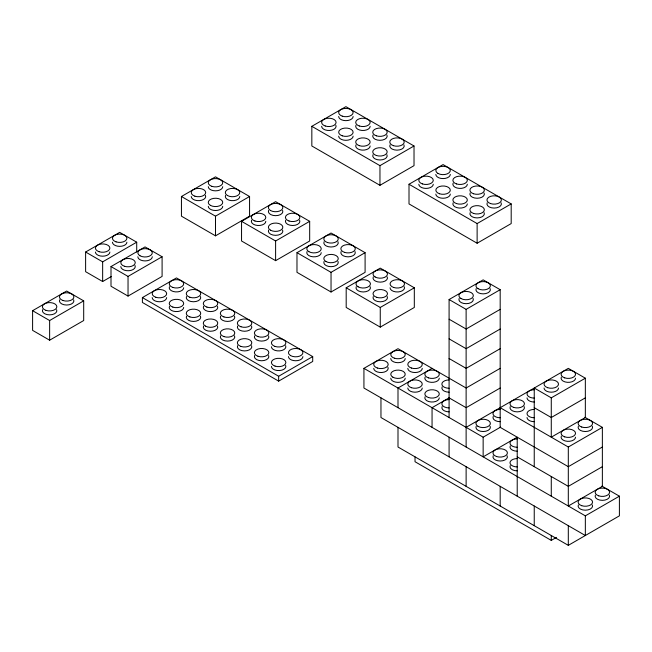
<?xml version="1.0" encoding="UTF-8"?>
<svg xmlns="http://www.w3.org/2000/svg" width="652" height="652" viewBox="0 0 652 652"><rect width="100%" height="100%" fill="white"/><g stroke="black" fill="none" stroke-linecap="round" stroke-linejoin="round"><path stroke-width="0.98" d="M181.443 196.505L215.502 176.839L249.569 196.505L249.569 216.171L215.502 235.837L181.443 216.171L181.443 196.505L215.502 216.171L249.569 196.505M111.386 276.481L102.649 281.525L85.616 271.688L85.616 252.022L119.683 232.357L136.708 242.194L136.708 252.022M311.835 126.317L345.894 106.651L414.02 145.983L414.02 165.649L379.961 185.315L311.835 145.983L311.835 126.317L379.961 165.649L414.02 145.983M85.616 252.022L102.649 261.859L136.708 242.194M32.6 310.694L66.659 291.028L83.692 300.865L83.692 320.531L49.633 340.197L32.6 330.36L32.6 310.694L49.633 320.531L83.692 300.865M111.003 266.578L145.062 246.912L162.095 256.749L162.095 276.415L128.036 296.081L111.003 286.244L111.003 266.578L128.036 276.415L162.095 256.749M241.55 221.33L275.609 201.664L309.676 221.33L309.676 240.995L275.609 260.661L241.55 240.995L241.55 221.33L275.609 240.995L309.676 221.33M142.397 297.589L176.464 277.923L312.707 356.587L312.707 361.461L278.648 381.127L142.397 302.463L142.397 297.589L278.648 376.253L312.707 356.587M409.008 184.247L443.067 164.581L511.192 203.913L511.192 223.579L477.125 243.237L409.008 203.913L409.008 184.247L477.125 223.571L511.192 203.913M296.978 252.674L331.037 233.008L365.096 252.674L365.096 272.34L331.037 292.006L296.978 272.34L296.978 252.674L331.037 272.34L365.096 252.674M346.188 287.793L380.255 268.127L414.313 287.793L414.313 307.459L380.255 327.125L346.188 307.459L346.188 287.793L380.255 307.459L414.313 287.793M449.089 417.524L449.089 299.529L483.148 279.863L500.182 289.692L500.182 427.353L568.308 466.685L602.366 447.019M397.997 427.353L397.997 447.019L568.308 545.349L619.4 515.846L619.4 496.18L585.341 515.846L363.93 388.022L363.93 368.356L397.997 348.69L466.123 388.022L500.182 368.356M449.089 299.529L466.123 309.358L500.182 289.692M500.182 309.358L466.123 329.024L449.089 319.195M432.056 368.356L397.997 388.022L397.997 407.687M500.182 329.024L466.123 348.69L449.089 338.861M500.182 348.69L466.123 368.356L449.089 358.527M449.53 397.606L432.056 407.687L432.056 427.353M500.182 388.022L466.123 407.687L449.089 397.859M466.123 427.353L568.308 368.356L585.341 378.193L585.341 417.516L551.274 437.182L551.274 397.85L585.341 378.193M363.93 368.356L483.148 437.19L500.622 427.101M585.341 397.859L551.274 417.516L534.241 407.687M568.308 447.019L602.366 427.353L602.366 486.351L568.308 506.017L568.308 447.019L500.182 407.687M602.366 466.685L568.308 486.351L517.215 456.848M415.031 456.856L415.031 461.73L551.274 540.394L556.515 537.37M551.274 397.85L534.241 388.022L534.241 466.685M584.901 417.272L602.366 427.353M601.935 486.099L619.4 496.18M585.341 515.846L585.341 535.512L380.964 417.524L380.964 397.859M568.308 525.683L568.308 545.349M551.274 476.514L551.274 496.18M551.274 535.512L551.274 540.394M534.241 506.017L534.241 525.683M517.215 496.18L517.215 437.182L483.148 456.856L483.148 437.19M500.182 486.351L500.182 506.017M477.125 223.571L477.125 243.237M466.123 309.358L466.123 447.019M466.123 466.685L466.123 486.351M449.089 437.19L449.089 456.856M380.255 307.459L380.255 327.125M379.961 165.649L379.961 185.315M331.037 272.34L331.037 292.006M278.648 376.253L278.648 381.127M275.609 240.995L275.609 260.661M215.502 216.171L215.502 235.837M128.036 276.415L128.036 296.081M102.649 261.859L102.649 281.525M49.633 320.531L49.633 340.197M490.133 288.616A7.229 4.173 0 0 1 483.148 293.865A7.229 4.173 0 0 1 476.172 288.616M473.099 298.445A7.229 4.173 0 0 1 466.123 303.693A7.229 4.173 0 0 1 459.138 298.445M558.503 388.022A7.229 4.173 0 0 1 551.274 392.194A7.229 4.173 0 0 1 544.053 388.022M575.529 378.193A7.229 4.173 0 0 1 567.362 382.325A7.229 4.173 0 0 1 561.331 377.109M575.529 437.182A7.229 4.173 0 0 1 567.362 441.322A7.229 4.173 0 0 1 561.331 436.106M592.318 426.269A7.229 4.173 0 0 1 585.341 431.526A7.229 4.173 0 0 1 578.357 426.269M524.192 406.612A7.229 4.173 0 0 1 517.215 411.86A7.229 4.173 0 0 1 510.231 406.612M534.241 421.689A7.229 4.173 0 0 1 527.02 417.516M534.241 417.761A7.229 4.173 0 0 1 527.02 413.588A7.229 4.173 0 0 1 534.241 409.415M534.241 402.023A7.229 4.173 0 0 1 527.02 397.859M534.241 398.095A7.229 4.173 0 0 1 527.02 393.922A7.229 4.173 0 0 1 534.241 389.749M490.133 426.278A7.229 4.173 0 0 1 483.148 431.526A7.229 4.173 0 0 1 476.172 426.278M500.182 421.689A7.229 4.173 0 0 1 493.205 416.441M500.182 417.761A7.229 4.173 0 0 1 492.953 413.588A7.229 4.173 0 0 1 500.182 409.415M449.089 411.86A7.229 4.173 0 0 1 442.113 406.612M449.089 407.924A7.229 4.173 0 0 1 441.86 403.751A7.229 4.173 0 0 1 449.089 399.586M439.285 397.859A7.229 4.173 0 0 1 431.119 401.991A7.229 4.173 0 0 1 425.08 396.775M449.089 392.194A7.229 4.173 0 0 1 442.113 386.946M449.089 388.258A7.229 4.173 0 0 1 441.86 384.093A7.229 4.173 0 0 1 449.089 379.92M422.251 388.022A7.229 4.173 0 0 1 415.031 392.194A7.229 4.173 0 0 1 407.802 388.022M439.285 378.193A7.229 4.173 0 0 1 431.119 382.325A7.229 4.173 0 0 1 425.08 377.109M405.218 378.193A7.229 4.173 0 0 1 397.997 382.365A7.229 4.173 0 0 1 390.768 378.193M422.251 368.356A7.229 4.173 0 0 1 415.031 372.528A7.229 4.173 0 0 1 407.802 368.356M387.948 367.28A7.229 4.173 0 0 1 381.909 372.496A7.229 4.173 0 0 1 373.743 368.356M405.218 358.527A7.229 4.173 0 0 1 397.997 362.699A7.229 4.173 0 0 1 390.768 358.527M609.351 495.104A7.229 4.173 0 0 1 602.366 500.353A7.229 4.173 0 0 1 595.39 495.104M592.318 504.933A7.229 4.173 0 0 1 585.341 510.19A7.229 4.173 0 0 1 578.357 504.933M507.158 455.772A7.229 4.173 0 0 1 500.182 461.021A7.229 4.173 0 0 1 493.205 455.772M517.215 447.256A7.229 4.173 0 0 1 509.986 443.083A7.229 4.173 0 0 1 517.215 438.918M517.215 451.192A7.229 4.173 0 0 1 510.231 445.944M517.215 470.858A7.229 4.173 0 0 1 510.231 465.609M517.215 466.922A7.229 4.173 0 0 1 509.986 462.749A7.229 4.173 0 0 1 517.215 458.584M302.903 356.587A7.229 4.173 0 0 1 295.682 360.76A7.229 4.173 0 0 1 288.453 356.587M285.625 365.34A7.229 4.173 0 0 1 279.594 370.556A7.229 4.173 0 0 1 271.419 366.416M200.474 316.171A7.229 4.173 0 0 1 193.489 321.428A7.229 4.173 0 0 1 186.513 316.171M217.507 306.342A7.229 4.173 0 0 1 210.523 311.591A7.229 4.173 0 0 1 203.546 306.342M217.507 326.008A7.229 4.173 0 0 1 210.523 331.257A7.229 4.173 0 0 1 203.546 326.008M183.685 307.418A7.229 4.173 0 0 1 175.518 311.558A7.229 4.173 0 0 1 169.479 306.342M200.474 296.505A7.229 4.173 0 0 1 193.489 301.762A7.229 4.173 0 0 1 186.513 296.505M234.533 316.171A7.229 4.173 0 0 1 227.556 321.428A7.229 4.173 0 0 1 220.58 316.171M234.533 335.837A7.229 4.173 0 0 1 227.556 341.094A7.229 4.173 0 0 1 220.58 335.837M251.566 345.674A7.229 4.173 0 0 1 244.59 350.923A7.229 4.173 0 0 1 237.605 345.674M268.6 335.837A7.229 4.173 0 0 1 261.615 341.094A7.229 4.173 0 0 1 254.639 335.837M251.566 326.008A7.229 4.173 0 0 1 244.59 331.257A7.229 4.173 0 0 1 237.605 326.008M285.625 345.674A7.229 4.173 0 0 1 279.594 350.89A7.229 4.173 0 0 1 271.419 346.75M268.6 355.503A7.229 4.173 0 0 1 261.615 360.76A7.229 4.173 0 0 1 254.639 355.503M183.685 287.752A7.229 4.173 0 0 1 175.518 291.892A7.229 4.173 0 0 1 169.479 286.676M166.659 297.589A7.229 4.173 0 0 1 159.43 301.762A7.229 4.173 0 0 1 152.201 297.589M282.593 210.417A7.229 4.173 0 0 1 275.609 215.673A7.229 4.173 0 0 1 268.632 210.417M265.804 221.33A7.229 4.173 0 0 1 257.638 225.47A7.229 4.173 0 0 1 251.599 220.254M282.593 230.083A7.229 4.173 0 0 1 275.609 235.339A7.229 4.173 0 0 1 268.632 230.083M299.618 220.254A7.229 4.173 0 0 1 292.642 225.502A7.229 4.173 0 0 1 285.666 220.254M450.296 194.076A7.229 4.173 0 0 1 443.067 198.249A7.229 4.173 0 0 1 435.838 194.076M467.321 184.247A7.229 4.173 0 0 1 459.155 188.379A7.229 4.173 0 0 1 453.116 183.163M450.296 174.41A7.229 4.173 0 0 1 443.067 178.583A7.229 4.173 0 0 1 435.838 174.41M433.262 184.247A7.229 4.173 0 0 1 426.033 188.412A7.229 4.173 0 0 1 418.812 184.247M501.143 202.829A7.229 4.173 0 0 1 494.159 208.078A7.229 4.173 0 0 1 487.183 202.829M467.321 203.913A7.229 4.173 0 0 1 459.155 208.045A7.229 4.173 0 0 1 453.116 202.829M484.11 193A7.229 4.173 0 0 1 477.125 198.249A7.229 4.173 0 0 1 470.149 193M484.11 212.666A7.229 4.173 0 0 1 477.125 217.915A7.229 4.173 0 0 1 470.149 212.666M386.938 135.07A7.229 4.173 0 0 1 379.961 140.319A7.229 4.173 0 0 1 372.977 135.07M370.149 145.983A7.229 4.173 0 0 1 361.982 150.115A7.229 4.173 0 0 1 355.951 144.907M403.971 144.907A7.229 4.173 0 0 1 396.986 150.156A7.229 4.173 0 0 1 390.01 144.907M386.938 154.736A7.229 4.173 0 0 1 379.961 159.984A7.229 4.173 0 0 1 372.977 154.736M335.845 125.241A7.229 4.173 0 0 1 329.806 130.457A7.229 4.173 0 0 1 321.64 126.317M353.123 136.154A7.229 4.173 0 0 1 345.894 140.319A7.229 4.173 0 0 1 338.673 136.154M370.149 126.317A7.229 4.173 0 0 1 361.982 130.457A7.229 4.173 0 0 1 355.951 125.241M353.123 116.488A7.229 4.173 0 0 1 345.894 120.653A7.229 4.173 0 0 1 338.673 116.488M387.231 296.546A7.229 4.173 0 0 1 380.255 301.803A7.229 4.173 0 0 1 373.27 296.546M370.197 286.717A7.229 4.173 0 0 1 363.221 291.966A7.229 4.173 0 0 1 356.245 286.717M404.264 286.717A7.229 4.173 0 0 1 398.225 291.933A7.229 4.173 0 0 1 390.059 287.793M387.231 276.88A7.229 4.173 0 0 1 380.255 282.137A7.229 4.173 0 0 1 373.27 276.88M338.013 261.428A7.229 4.173 0 0 1 331.037 266.676A7.229 4.173 0 0 1 324.06 261.428M355.047 251.59A7.229 4.173 0 0 1 348.07 256.839A7.229 4.173 0 0 1 341.086 251.59M321.232 252.674A7.229 4.173 0 0 1 313.066 256.807A7.229 4.173 0 0 1 307.027 251.59M338.013 241.762A7.229 4.173 0 0 1 331.037 247.01A7.229 4.173 0 0 1 324.06 241.762M205.453 195.421A7.229 4.173 0 0 1 199.414 200.637A7.229 4.173 0 0 1 191.248 196.505M222.731 206.334A7.229 4.173 0 0 1 215.502 210.506A7.229 4.173 0 0 1 208.281 206.334M239.765 196.505A7.229 4.173 0 0 1 231.59 200.637A7.229 4.173 0 0 1 225.559 195.421M222.731 186.668A7.229 4.173 0 0 1 215.502 190.84A7.229 4.173 0 0 1 208.281 186.668M135.013 265.503A7.229 4.173 0 0 1 128.974 270.719A7.229 4.173 0 0 1 120.807 266.578M152.291 256.749A7.229 4.173 0 0 1 145.062 260.922A7.229 4.173 0 0 1 137.841 256.749M126.904 242.194A7.229 4.173 0 0 1 119.683 246.366A7.229 4.173 0 0 1 112.454 242.194M109.878 252.022A7.229 4.173 0 0 1 102.649 256.195A7.229 4.173 0 0 1 95.42 252.022M73.643 299.781A7.229 4.173 0 0 1 66.659 305.038A7.229 4.173 0 0 1 59.682 299.781M56.61 309.618A7.229 4.173 0 0 1 49.633 314.867A7.229 4.173 0 0 1 42.649 309.618M478.038 288.706A7.229 4.173 0 0 0 490.133 286.839A7.229 4.173 0 0 0 481.282 281.729A7.229 4.173 0 0 0 478.038 288.706M461.013 298.543A7.229 4.173 0 0 0 473.099 296.668A7.229 4.173 0 0 0 464.248 291.566A7.229 4.173 0 0 0 461.013 298.543M547.664 387.704A7.229 4.173 0 0 0 558.503 384.085A7.229 4.173 0 0 0 547.664 380.475A7.229 4.173 0 0 0 547.664 387.704M564.697 377.867A7.229 4.173 0 0 0 575.529 374.256A7.229 4.173 0 0 0 564.697 370.646A7.229 4.173 0 0 0 564.697 377.867M564.697 436.864A7.229 4.173 0 0 0 575.529 433.254A7.229 4.173 0 0 0 564.697 429.644A7.229 4.173 0 0 0 564.697 436.864M581.723 427.036A7.229 4.173 0 0 0 592.562 423.417A7.229 4.173 0 0 0 581.723 419.806A7.229 4.173 0 0 0 581.723 427.036M513.597 407.37A7.229 4.173 0 0 0 524.436 403.751A7.229 4.173 0 0 0 513.597 400.141A7.229 4.173 0 0 0 513.597 407.37M478.038 426.367A7.229 4.173 0 0 0 490.133 424.501A7.229 4.173 0 0 0 481.282 419.391A7.229 4.173 0 0 0 478.038 426.367M428.445 397.533A7.229 4.173 0 0 0 439.285 393.922A7.229 4.173 0 0 0 428.445 390.312A7.229 4.173 0 0 0 428.445 397.533M411.412 387.704A7.229 4.173 0 0 0 422.251 384.093A7.229 4.173 0 0 0 411.412 380.475A7.229 4.173 0 0 0 411.412 387.704M428.445 377.867A7.229 4.173 0 0 0 439.285 374.256A7.229 4.173 0 0 0 428.445 370.646A7.229 4.173 0 0 0 428.445 377.867M392.887 377.206A7.229 4.173 0 0 0 404.973 375.34A7.229 4.173 0 0 0 396.123 370.23A7.229 4.173 0 0 0 392.887 377.206M411.412 368.038A7.229 4.173 0 0 0 422.251 364.427A7.229 4.173 0 0 0 411.412 360.809A7.229 4.173 0 0 0 411.412 368.038M377.353 368.038A7.229 4.173 0 0 0 388.193 364.427A7.229 4.173 0 0 0 377.353 360.809A7.229 4.173 0 0 0 377.353 368.038M394.387 358.201A7.229 4.173 0 0 0 405.218 354.59A7.229 4.173 0 0 0 394.387 350.98A7.229 4.173 0 0 0 394.387 358.201M581.723 505.699A7.229 4.173 0 0 0 592.562 502.081A7.229 4.173 0 0 0 581.723 498.47A7.229 4.173 0 0 0 581.723 505.699M598.756 495.862A7.229 4.173 0 0 0 609.596 492.252A7.229 4.173 0 0 0 598.756 488.641A7.229 4.173 0 0 0 598.756 495.862M496.571 456.53A7.229 4.173 0 0 0 507.411 452.92A7.229 4.173 0 0 0 496.571 449.309A7.229 4.173 0 0 0 496.571 456.53M290.572 355.601A7.229 4.173 0 0 0 302.658 353.734A7.229 4.173 0 0 0 293.808 348.624A7.229 4.173 0 0 0 290.572 355.601M275.038 366.098A7.229 4.173 0 0 0 285.878 362.488A7.229 4.173 0 0 0 275.038 358.869A7.229 4.173 0 0 0 275.038 366.098M189.879 316.937A7.229 4.173 0 0 0 200.718 313.319A7.229 4.173 0 0 0 189.879 309.708A7.229 4.173 0 0 0 189.879 316.937M206.912 307.1A7.229 4.173 0 0 0 217.752 303.49A7.229 4.173 0 0 0 206.912 299.879A7.229 4.173 0 0 0 206.912 307.1M205.413 326.106A7.229 4.173 0 0 0 217.507 324.231A7.229 4.173 0 0 0 208.656 319.121A7.229 4.173 0 0 0 205.413 326.106M172.845 307.1A7.229 4.173 0 0 0 183.685 303.49A7.229 4.173 0 0 0 172.845 299.879A7.229 4.173 0 0 0 172.845 307.1M189.879 297.271A7.229 4.173 0 0 0 200.718 293.653A7.229 4.173 0 0 0 189.879 290.042A7.229 4.173 0 0 0 189.879 297.271M223.946 316.937A7.229 4.173 0 0 0 234.777 313.319A7.229 4.173 0 0 0 223.946 309.708A7.229 4.173 0 0 0 223.946 316.937M240.971 346.432A7.229 4.173 0 0 0 251.811 342.822A7.229 4.173 0 0 0 240.971 339.203A7.229 4.173 0 0 0 240.971 346.432M223.946 336.603A7.229 4.173 0 0 0 234.777 332.985A7.229 4.173 0 0 0 223.946 329.374A7.229 4.173 0 0 0 223.946 336.603M258.005 336.603A7.229 4.173 0 0 0 268.844 332.985A7.229 4.173 0 0 0 258.005 329.374A7.229 4.173 0 0 0 258.005 336.603M240.971 326.766A7.229 4.173 0 0 0 251.811 323.156A7.229 4.173 0 0 0 240.971 319.545A7.229 4.173 0 0 0 240.971 326.766M275.038 346.432A7.229 4.173 0 0 0 285.878 342.822A7.229 4.173 0 0 0 275.038 339.203A7.229 4.173 0 0 0 275.038 346.432M258.005 356.269A7.229 4.173 0 0 0 268.844 352.65A7.229 4.173 0 0 0 258.005 349.04A7.229 4.173 0 0 0 258.005 356.269M155.82 297.271A7.229 4.173 0 0 0 166.659 293.653A7.229 4.173 0 0 0 155.82 290.042A7.229 4.173 0 0 0 155.82 297.271M172.845 287.434A7.229 4.173 0 0 0 183.685 283.824A7.229 4.173 0 0 0 172.845 280.213A7.229 4.173 0 0 0 172.845 287.434M270.498 210.514A7.229 4.173 0 0 0 282.593 208.648A7.229 4.173 0 0 0 273.742 203.538A7.229 4.173 0 0 0 270.498 210.514M254.965 221.012A7.229 4.173 0 0 0 265.804 217.401A7.229 4.173 0 0 0 254.965 213.783A7.229 4.173 0 0 0 254.965 221.012M270.498 230.18A7.229 4.173 0 0 0 282.593 228.314A7.229 4.173 0 0 0 273.742 223.204A7.229 4.173 0 0 0 270.498 230.18M289.032 221.012A7.229 4.173 0 0 0 299.871 217.401A7.229 4.173 0 0 0 289.032 213.783A7.229 4.173 0 0 0 289.032 221.012M439.456 193.758A7.229 4.173 0 0 0 450.296 190.139A7.229 4.173 0 0 0 439.456 186.529A7.229 4.173 0 0 0 439.456 193.758M456.481 183.921A7.229 4.173 0 0 0 467.321 180.311A7.229 4.173 0 0 0 456.481 176.7A7.229 4.173 0 0 0 456.481 183.921M437.957 173.424A7.229 4.173 0 0 0 450.043 171.557A7.229 4.173 0 0 0 441.2 166.447A7.229 4.173 0 0 0 437.957 173.424M422.423 183.921A7.229 4.173 0 0 0 433.262 180.311A7.229 4.173 0 0 0 422.423 176.7A7.229 4.173 0 0 0 422.423 183.921M456.481 203.587A7.229 4.173 0 0 0 467.321 199.977A7.229 4.173 0 0 0 456.481 196.366A7.229 4.173 0 0 0 456.481 203.587M473.515 193.758A7.229 4.173 0 0 0 484.354 190.139A7.229 4.173 0 0 0 473.515 186.529A7.229 4.173 0 0 0 473.515 193.758M473.515 213.424A7.229 4.173 0 0 0 484.354 209.805A7.229 4.173 0 0 0 473.515 206.195A7.229 4.173 0 0 0 473.515 213.424M490.548 203.587A7.229 4.173 0 0 0 501.388 199.977A7.229 4.173 0 0 0 490.548 196.366A7.229 4.173 0 0 0 490.548 203.587M376.343 135.828A7.229 4.173 0 0 0 387.182 132.217A7.229 4.173 0 0 0 376.343 128.607A7.229 4.173 0 0 0 376.343 135.828M359.317 145.665A7.229 4.173 0 0 0 370.149 142.046A7.229 4.173 0 0 0 359.317 138.436A7.229 4.173 0 0 0 359.317 145.665M393.376 145.665A7.229 4.173 0 0 0 404.216 142.046A7.229 4.173 0 0 0 393.376 138.436A7.229 4.173 0 0 0 393.376 145.665M376.343 155.494A7.229 4.173 0 0 0 387.182 151.883A7.229 4.173 0 0 0 376.343 148.273A7.229 4.173 0 0 0 376.343 155.494M342.284 135.828A7.229 4.173 0 0 0 353.123 132.217A7.229 4.173 0 0 0 342.284 128.607A7.229 4.173 0 0 0 342.284 135.828M325.25 125.999A7.229 4.173 0 0 0 336.09 122.38A7.229 4.173 0 0 0 325.25 118.77A7.229 4.173 0 0 0 325.25 125.999M359.317 125.999A7.229 4.173 0 0 0 370.149 122.38A7.229 4.173 0 0 0 359.317 118.77A7.229 4.173 0 0 0 359.317 125.999M342.284 116.162A7.229 4.173 0 0 0 353.123 112.551A7.229 4.173 0 0 0 342.284 108.941A7.229 4.173 0 0 0 342.284 116.162M376.644 297.312A7.229 4.173 0 0 0 387.475 293.693A7.229 4.173 0 0 0 376.644 290.083A7.229 4.173 0 0 0 376.644 297.312M358.111 286.815A7.229 4.173 0 0 0 370.197 284.94A7.229 4.173 0 0 0 361.355 279.83A7.229 4.173 0 0 0 358.111 286.815M393.669 287.475A7.229 4.173 0 0 0 404.509 283.864A7.229 4.173 0 0 0 393.669 280.254A7.229 4.173 0 0 0 393.669 287.475M375.144 276.978A7.229 4.173 0 0 0 387.231 275.111A7.229 4.173 0 0 0 378.38 270.001A7.229 4.173 0 0 0 375.144 276.978M325.927 261.517A7.229 4.173 0 0 0 338.013 259.651A7.229 4.173 0 0 0 329.162 254.541A7.229 4.173 0 0 0 325.927 261.517M344.452 252.348A7.229 4.173 0 0 0 355.291 248.738A7.229 4.173 0 0 0 344.452 245.128A7.229 4.173 0 0 0 344.452 252.348M308.893 251.688A7.229 4.173 0 0 0 320.988 249.814A7.229 4.173 0 0 0 312.137 244.712A7.229 4.173 0 0 0 308.893 251.688M327.426 242.52A7.229 4.173 0 0 0 338.266 238.909A7.229 4.173 0 0 0 327.426 235.29A7.229 4.173 0 0 0 327.426 242.52M194.858 196.179A7.229 4.173 0 0 0 205.698 192.568A7.229 4.173 0 0 0 194.858 188.958A7.229 4.173 0 0 0 194.858 196.179M210.392 205.356A7.229 4.173 0 0 0 222.487 203.481A7.229 4.173 0 0 0 213.636 198.371A7.229 4.173 0 0 0 210.392 205.356M227.426 195.518A7.229 4.173 0 0 0 239.512 193.652A7.229 4.173 0 0 0 230.669 188.542A7.229 4.173 0 0 0 227.426 195.518M211.892 186.35A7.229 4.173 0 0 0 222.731 182.739A7.229 4.173 0 0 0 211.892 179.121A7.229 4.173 0 0 0 211.892 186.35M124.418 266.26A7.229 4.173 0 0 0 135.257 262.65A7.229 4.173 0 0 0 124.418 259.031A7.229 4.173 0 0 0 124.418 266.26M139.96 255.763A7.229 4.173 0 0 0 152.046 253.897A7.229 4.173 0 0 0 143.195 248.787A7.229 4.173 0 0 0 139.96 255.763M116.064 241.868A7.229 4.173 0 0 0 126.904 238.257A7.229 4.173 0 0 0 116.064 234.647A7.229 4.173 0 0 0 116.064 241.868M99.039 251.705A7.229 4.173 0 0 0 109.878 248.094A7.229 4.173 0 0 0 99.039 244.476A7.229 4.173 0 0 0 99.039 251.705M63.048 300.539A7.229 4.173 0 0 0 73.888 296.929A7.229 4.173 0 0 0 63.048 293.318A7.229 4.173 0 0 0 63.048 300.539M46.015 310.376A7.229 4.173 0 0 0 56.854 306.766A7.229 4.173 0 0 0 46.015 303.147A7.229 4.173 0 0 0 46.015 310.376"/></g></svg>
